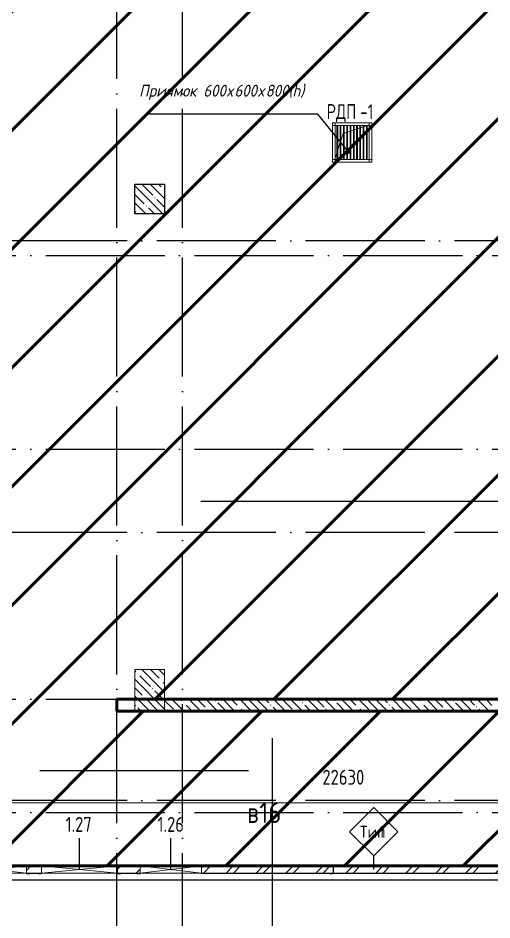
# Model space of a CAD drawing. Header units: millimetres. Extents: x -68946 to 288321, y -402657 to 324925.
# Drawn here: x 135244 to 143206, y 141816 to 156962 of the extents above; entities that cross this region are included whole.
import ezdxf

# ---------------------------------------------------------------- set-up
doc = ezdxf.new("R2010")
doc.units = ezdxf.units.MM
doc.linetypes.add('ADSK_Линия сетки', pattern=[2500, 2000, -250, 0, -250])
doc.layers.get('Defpoints').update_dxf_attribs({"color": 250})
for name, color, linetype, lineweight in [('3.4) ПТ-5         4 вып', 150, 'Continuous', 60), ('A-ANNO-DIMS', 250, 'Continuous', 9), ('A-AREA-BNDY', 7, 'Continuous', 5), ('A-DETL-GENF', 250, 'Continuous', 9), ('A-DETL-GENF-1', 250, 'Continuous', 5), ('A-GENM', 7, 'Continuous', 9), ('A-GENM-IDEN', 250, 'Continuous', 9), ('A-GLAZ', 250, 'Continuous', 5), ('A-GLAZ-IDEN', 7, 'Continuous', 9), ('A-WALL-1', 250, 'Continuous', 50), ('A-WALL-IDEN', 7, 'Continuous', 9), ('G-ANNO-SYMB-3', 250, 'Continuous', 9), ('G-ANNO-TEXT', 250, 'Continuous', 9), ('I-WALL', 7, 'Continuous', 9), ('I-WALL-1', 250, 'Continuous', 5), ('S-COLS', 7, 'Continuous', 9), ('S-COLS-1', 250, 'Continuous', 5), ('S-COLS-2', 250, 'Continuous', 5), ('S-FNDN', 7, 'Continuous', 9), ('Оси-1', 250, 'ADSK_Линия сетки', 9)]:
    doc.layers.add(name, color=color, linetype=linetype, lineweight=lineweight)
doc.styles.add('GOST Common_1', font='', dxfattribs={"width": 0.9, "height": 250})
doc.styles.add('GOST Common_2', font='', dxfattribs={"width": 0.8, "height": 350})
doc.styles.add('ISOCPEUR_1', font='isocpeur.ttf', dxfattribs={"width": 0.9, "height": 250})
doc.styles.add('ISOCPEUR_I', font='isocpeui.ttf', dxfattribs={"width": 0.9, "height": 12.5})
doc.styles.add('ISOCPEUR_I_1', font='ГОСТ тип А.ttf', dxfattribs={"height": 2500})
doc.styles.add('А3', font='ГОСТ тип А.ttf')
doc.styles.get('GOST Common_1').set_extended_font_data('GOST Common')
doc.styles.get('GOST Common_2').set_extended_font_data('GOST Common')
doc.dimstyles.new('ADSK_Основной_2_5_мм_1', dxfattribs={"dimscale": 304.8, "dimtxt": 0.824897, "dimasz": 0.463911, "dimexe": 0.492126, "dimexo": 0.001615, "dimgap": 0.098425, "dimtad": 1, "dimdec": 0, "dimlfac": 304.8, "dimdsep": 46, "dimtxsty": 'GOST Common_1', "dimblk1": 'OBLIQUE', "dimblk2": 'OBLIQUE', "dimsah": 1, "dimcen": 0.09, "dimdle": 0.492126, "dimazin": 0, "dimtfac": 1, "dimtdec": 4, "dimtix": 1, "dimtmove": 1, "dimatfit": 3, "dimfxl": 1, "dimtvp": 1, "dimtolj": 1, "dimtzin": 0, "dimlwd": 9, "dimlwe": 9, "dimarcsym": 2})

# ---------------------------------------------------------------- blocks, each defined once
blk = doc.blocks.new('BSC_Колонна _Прямоугольная - 500x700-V2-АР1_Маркировочный план подвала_ Блок 2_ 3')
at = {"layer": 'S-COLS-1'}
h = blk.add_hatch(dxfattribs=at)
h.set_pattern_fill('FP_7', color=256, style=0, pattern_type=2)
h.set_pattern_definition([(135, (-124700, -28475), (-142.5612, -142.5612), []), (135, (-124557.44, -28475), (-142.5612, -142.5612), [252.016, -50.403, 3.353, -47.05])])
h.paths.add_polyline_path([(-250, -350), (250, -350), (250, 350), (-250, 350)])
at = {"layer": 'S-COLS-2'}
for p, q in [((250, 350), (-250, 350)), ((-250, 350), (-250, -350)), ((250, -350), (250, 350)), ((-250, -350), (250, -350))]:
    blk.add_line(p, q, dxfattribs=at)
blk = doc.blocks.new('BSC_Колонна _Прямоугольная - 500х500-V101-АР1_Маркировочный план подвала_ Блок 2_ 3')
at = {"layer": 'S-COLS-1'}
h = blk.add_hatch(dxfattribs=at)
h.set_pattern_fill('FP_158', color=256, style=0, pattern_type=2)
h.set_pattern_definition([(135, (-124700.02, -36725), (-142.5612, -142.5612), []), (135, (-124557.46, -36725), (-142.5612, -142.5612), [252.016, -50.403, 3.353, -47.05])])
h.paths.add_polyline_path([(-250, -250), (250, -250), (250, 250), (-250, 250)])
at = {"layer": 'S-COLS-2'}
for p, q in [((250, 250), (-250, 250)), ((-250, 250), (-250, -250)), ((250, -250), (250, 250)), ((-250, -250), (250, -250))]:
    blk.add_line(p, q, dxfattribs=at)
blk = doc.blocks.new('_Wn_-As_OpeningMEP_wall__Rectangular - _Wn_-As_OpeningMEP_wall__Rectangular-35396642-АР1_Маркировочный план подвала_ Блок 2_ 3')
at = {"layer": 'A-DETL-GENF'}
for p, q in [((515, 60), (-515, 60)), ((-515, 60), (-515, -60)), ((515, -60), (515, 60)), ((-515, -60), (515, -60))]:
    blk.add_line(p, q, dxfattribs=at)
at = {"layer": 'A-DETL-GENF-1'}
for p, q in [((515, -60), (-515, 60)), ((515, 60), (-515, -60)), ((-515, 60), (-515, -60)), ((515, -60), (515, 60))]:
    blk.add_line(p, q, dxfattribs=at)
blk = doc.blocks.new('_Wn_-As_OpeningMEP_wall__Rectangular - _Wn_-As_OpeningMEP_wall__Rectangular-40861930-АР1_Маркировочный план подвала_ Блок 2_ 3')
at = {"layer": 'A-DETL-GENF'}
for p, q in [((640, 60), (-640, 60)), ((-640, 60), (-640, -60)), ((640, -60), (640, 60)), ((-640, -60), (640, -60))]:
    blk.add_line(p, q, dxfattribs=at)
at = {"layer": 'A-DETL-GENF-1'}
for p, q in [((640, -60), (-640, 60)), ((640, 60), (-640, -60)), ((-640, 60), (-640, -60)), ((640, -60), (640, 60))]:
    blk.add_line(p, q, dxfattribs=at)
blk = doc.blocks.new('230_Приямок стенки вертикально _Фунд_Плита_ - 230_Приямок стенки вертикально _Фунд_Плита_-32143332-АР1_Маркировочный план подвала_ Блок 2_ 3')
at = {"layer": 'S-FNDN'}
for p, q in [((-150, 150), (-143, 152)), ((-132, 156), (-88, 171)), ((-77, 174), (-33, 189)), ((-22, 193), (22, 207)), ((33, 211), (77, 226)), ((88, 229), (132, 244)), ((143, 248), (187, 262)), ((198, 266), (242, 281)), ((253, 284), (255, 285)), ((-242, -125), (-198, 5)), ((-186, 41), (-150, 150)), ((-285, -255), (-253, -160))]:
    blk.add_line(p, q, dxfattribs=at)
blk = doc.blocks.new('ADSK_КолоннаНесущая_Швеллер_Гнутый_ГОСТ 8278-83 - 140х60х5_таб_1-V103-АР1_Маркировочный план подвала_ Блок 2_ 3')
at = {"layer": 'S-COLS-2'}
for p, q in [((-16.2, 58), (-16.2, -58)), ((-11.2, -58), (-11.2, 58)), ((43.8, 70), (-4.2, 70)), ((-4.2, 65), (43.8, 65)), ((43.8, 65), (43.8, 70)), ((43.8, -65), (-4.2, -65)), ((-4.2, -70), (43.8, -70)), ((43.8, -70), (43.8, -65))]:
    blk.add_line(p, q, dxfattribs=at)
for centre, radius, start, end in [((-4.2, 58), 12, 90, 180), ((-4.2, 58), 7, 90, 180), ((-4.2, -58), 12, 180, 270), ((-4.2, -58), 7, 180, 270)]:
    blk.add_arc(centre, radius, start, end, dxfattribs=at)
blk = doc.blocks.new('ADSK_КолоннаНесущая_Швеллер_Гнутый_ГОСТ 8278-83 - 140х60х5_таб_1-32331390-АР1_Маркировочный план подвала_ Блок 2_ 3')
at = {"layer": 'S-COLS-2'}
for p, q in [((43.8, 70), (-4.2, 70)), ((-4.2, 65), (43.8, 65)), ((43.8, 65), (43.8, 70)), ((43.8, -65), (-4.2, -65)), ((-4.2, -70), (43.8, -70)), ((43.8, -70), (43.8, -65))]:
    blk.add_line(p, q, dxfattribs=at)
for centre, radius, start, end in [((-4.2, 58), 12, 90, 169.3934), ((-4.2, 58), 7, 90, 180), ((-4.2, -58), 12, 190.6066, 270), ((-4.2, -58), 7, 180, 270)]:
    blk.add_arc(centre, radius, start, end, dxfattribs=at)
blk = doc.blocks.new('ADSK_КолоннаНесущая_Швеллер_Гнутый_ГОСТ 8278-83 - 140х60х5_таб_1-32823743-АР1_Маркировочный план подвала_ Блок 2_ 3')
at = {"layer": 'S-COLS-2'}
for p, q in [((43.8, 70), (-4.2, 70)), ((-4.2, 65), (43.8, 65)), ((43.8, 65), (43.8, 70)), ((43.8, -65), (-4.2, -65)), ((-4.2, -70), (43.8, -70)), ((43.8, -70), (43.8, -65))]:
    blk.add_line(p, q, dxfattribs=at)
for centre, radius, start, end in [((-4.2, 58), 12, 90, 169.3934), ((-4.2, 58), 7, 90, 180), ((-4.2, -58), 12, 190.6066, 270), ((-4.2, -58), 7, 180, 270)]:
    blk.add_arc(centre, radius, start, end, dxfattribs=at)
blk = doc.blocks.new('Решетка металлическая РМ-1 _подвал_ - Решетка металлическая РМ-1 _подвал_-33342411-АР1_Маркировочный план подвала_ Блок 2_ 3')
at = {"layer": 'A-GENM'}
for p, q in [((0, 615), (0, 660)), ((660, 660), (0, 660)), ((0, 660), (45, 660)), ((0, 660), (0, 0)), ((0, 615), (660, 615)), ((45, 0), (45, 660)), ((76.5, 615), (76.5, 45)), ((88.5, 45), (88.5, 615)), ((131.5, 615), (131.5, 45)), ((143.5, 45), (143.5, 615)), ((186.5, 615), (186.5, 45)), ((198.5, 45), (198.5, 615)), ((241.5, 615), (241.5, 45)), ((253.5, 45), (253.5, 615)), ((296.5, 615), (296.5, 45)), ((308.5, 45), (308.5, 615)), ((351.5, 615), (351.5, 45)), ((363.5, 45), (363.5, 615)), ((406.5, 615), (406.5, 45)), ((418.5, 45), (418.5, 615)), ((461.5, 615), (461.5, 45)), ((473.5, 45), (473.5, 615)), ((516.5, 615), (516.5, 45)), ((528.5, 45), (528.5, 615)), ((571.5, 615), (571.5, 45)), ((583.5, 45), (583.5, 615)), ((615, 660), (660, 660)), ((615, 660), (615, 0)), ((660, 660), (660, 615)), ((660, 0), (660, 660)), ((0, 0), (0, 45)), ((660, 45), (0, 45)), ((0, 0), (660, 0)), ((45, 0), (0, 0)), ((660, 0), (615, 0)), ((660, 45), (660, 0))]:
    blk.add_line(p, q, dxfattribs=at)
blk = doc.blocks.new('_Oblique')
at = {"color": 0, "linetype": 'ByBlock', "lineweight": -2}
blk.add_line((-0.5, -0.5), (0.5, 0.5), dxfattribs=at)
blk = doc.blocks.new('*D5515')
at = {"layer": 'A-ANNO-DIMS', "color": 0, "lineweight": 9, "transparency": 16777216}
for p, q in [((126606, 142723), (126606, 143933)), ((126456, 143783), (149386, 143783)), ((149236, 143882), (149236, 143633))]:
    blk.add_line(p, q, dxfattribs=at)
at = {"layer": 'Defpoints', "color": 0, "transparency": 16777216}
for p in [(149236, 143883), (149236, 143783), (126606, 142722)]:
    blk.add_point(p, dxfattribs=at)
at = {"layer": 'A-ANNO-DIMS', "color": 0, "lineweight": 9, "transparency": 16777216, "xscale": 141.4, "yscale": 141.4, "zscale": 141.4, "rotation": 180}
blk.add_blockref('_Oblique', (126606, 143783), dxfattribs=at)
at = {"layer": 'A-ANNO-DIMS', "color": 0, "lineweight": 9, "transparency": 16777216, "xscale": 141.4, "yscale": 141.4, "zscale": 141.4}
blk.add_blockref('_Oblique', (149236, 143783), dxfattribs=at)
at = {"layer": 'A-ANNO-DIMS', "color": 0, "lineweight": 25, "transparency": 16777216, "insert": (140356, 144338), "char_height": 251.4, "width": 946.05, "attachment_point": 1, "line_spacing_factor": 1.022761, "style": 'А3'}
blk.add_mtext('\\A1;22630', dxfattribs=at)
blk = doc.blocks.new('ADSK_Марка_Стена - Типоразмер_ADSK_Марка-30564887-АР1_Маркировочный план подвала_ Блок 2_ 3')
at = {"layer": 'A-WALL-IDEN'}
for p, q in [((-0.16, 4.37), (-4.21, 0.31)), ((3.9, 0.31), (-0.16, 4.37)), ((-4.21, 0.31), (-0.16, -3.74)), ((-0.16, -3.74), (3.9, 0.31))]:
    blk.add_line(p, q, dxfattribs=at)
blk = doc.blocks.new('ADSK_Марка_Перемычка - Экземпляр_ADSK_Позиция-34100395-АР1_Маркировочный план подвала_ Блок 2_ 3')
at = {"layer": 'A-GENM-IDEN'}
blk.add_line((-2.5, 0), (2.5, 0), dxfattribs=at)

msp = doc.modelspace()

# ---------------------------------------------------------------- hatches: boundary and pattern name
at = {"layer": '3.4) ПТ-5         4 вып'}
h = msp.add_hatch(dxfattribs=at)
h.set_pattern_fill('ANSI31', color=256, scale=444)
h.paths.add_polyline_path([(165505.5794, 175922.2725), (153204.5565, 175922.2725), (153204.5565, 167092.2731), (149255.5794, 167092.2731), (149255.5784, 175522.2725), (135005.5883, 175522.2725), (135005.5883, 173822.2731), (130555.579, 173822.2731), (130555.579, 175522.2731), (121455.5793, 175522.2731), (121455.5793, 175716.2262), (106155.5788, 175716.2262), (106155.5788, 166612.2956), (110205.5784, 166612.2956), (110205.5784, 156972.2956), (113915.5784, 156952.2731), (113915.5784, 153345.7592), (117855.579, 153345.7592), (117855.579, 136622.2725), (127015.579, 136622.2725), (127015.579, 133327.2725), (128505.579, 133322.2725), (128505.579, 127472.2731), (133700.8917, 127472.2731), (133700.8917, 142722.2735), (146655.5784, 142722.2735), (146655.5784, 139012.2735), (149375.5784, 139012.2735), (149375.5784, 130197.2725), (153220.5784, 130197.2725), (153220.5784, 117287.2731), (157805.5794, 117272.2731), (157805.5784, 128892.2731), (165505.5794, 128892.2731)])
h.paths.add_polyline_path([(131455.5794, 162522.2404), (131855.5794, 162522.2404), (131855.5794, 145322.2729), (131455.5794, 145322.2729)], flags=16)
h.paths.add_polyline_path([(137205.5784, 162322.241), (137205.5784, 162522.2404), (153005.5784, 162522.2404), (153005.5784, 162522.241), (153205.5784, 162522.241), (153205.5784, 145322.2725), (153005.5784, 145322.2725), (153005.5784, 150522.2404), (149255.5794, 150522.2404), (149255.5794, 150722.2404), (153005.5784, 150722.2404), (153005.5784, 154752.4235), (149255.5784, 154752.4235), (149255.5784, 154952.4235), (153005.5784, 154952.4235), (153005.5784, 159702.2731), (149055.5784, 159702.2731), (149055.5784, 159902.2731), (153005.5784, 159902.2731), (153005.5784, 162322.241)], flags=16)
h.paths.add_polyline_path([(136905.5789, 145522.2729), (149255.5784, 145522.2729), (149255.5784, 147472.2729), (152482.3145, 147472.2729), (152482.3145, 145322.2725), (149255.5784, 145322.2725), (136905.5789, 145322.2725)], flags=16)
h.paths.add_polyline_path([(149255.5784, 140862.2725), (153005.5774, 140862.2725), (153005.5774, 140662.2725), (149255.5784, 140662.2725)], flags=16)
h.paths.add_polyline_path([(157805.5794, 171022.3919), (158005.5794, 171022.3919), (158005.5794, 157922.2725), (157805.5794, 157922.2725)], flags=16)
at = {"layer": 'G-ANNO-TEXT', "lineweight": 25}
h = msp.add_hatch(color=256, dxfattribs=at)
edge = h.paths.add_edge_path()
edge.add_arc((140795.8001, 154714.1627), 25, 0, 360)
at = {"layer": 'I-WALL-1', "lineweight": 25}
h = msp.add_hatch(dxfattribs=at)
h.set_pattern_fill('FP_1', color=256, style=0, pattern_type=2)
h.set_pattern_definition([(135, (12755.58, 117197.27), (-142.5612, -142.5612), []), (135, (12898.14, 117197.27), (-142.5612, -142.5612), [252.016, -50.403, 3.353, -47.05])])
h.paths.add_polyline_path([(140372.1027, 145322.2725), (143205.5784, 145322.2729), (143205.5784, 145522.2725), (137705.5784, 145522.2725), (137705.5784, 145322.2729)])
h = msp.add_hatch(dxfattribs=at)
h.set_pattern_fill('FP_2', color=256, style=0, pattern_type=2)
h.set_pattern_definition([(45, (12755.58, 117197.27), (-251.4472, 251.4472), []), (45, (12755.58, 117578.27), (-251.4472, 251.4472), [])])
h.paths.add_polyline_path([(148634.2999, 142602.2735), (149355.5784, 142602.2735), (149355.5784, 142722.2735), (146025.5784, 142722.2735), (146025.5784, 142602.2735), (146655.5784, 142602.2735)])
h.paths.add_polyline_path([(144410.5784, 142602.2735), (144455.5784, 142602.2735), (144455.5784, 142722.2735), (143962.9647, 142722.2735), (143962.9647, 142602.2735)])
h.paths.add_polyline_path([(143562.9647, 142602.2735), (143562.9647, 142722.2735), (138325.579, 142722.2735), (138325.579, 142602.2735), (143126.1684, 142602.2735)])
h.paths.add_polyline_path([(137295.579, 142602.2735), (137295.579, 142722.2735), (136915.579, 142722.2735), (136915.579, 142602.2735)])
h.paths.add_polyline_path([(135635.579, 142602.2735), (135635.579, 142722.2735), (135385.579, 142722.2735), (135385.579, 142602.2735)])
h.paths.add_polyline_path([(130380.579, 142602.2735), (130435.579, 142602.2735), (130435.579, 142722.2735), (130380.579, 142722.2735), (130380.579, 142714.5088)])
h.paths.add_polyline_path([(133755.5784, 142602.2735), (134355.579, 142602.2735), (134355.579, 142722.2735), (131485.579, 142722.2735), (131485.579, 142602.2735), (132109.9055, 142602.2735)])
h.paths.add_polyline_path([(130000.579, 142602.2735), (130000.579, 142722.2735), (129585.579, 142722.2735), (129585.579, 142602.2735), (129630.579, 142602.2735)])
h.paths.add_polyline_path([(126605.579, 142602.2735), (128015.579, 142602.2735), (128015.579, 142722.2735), (126605.579, 142722.2735)])

# ---------------------------------------------------------------- linework, layer by layer
at = {"layer": '3.4) ПТ-5         4 вып'}
msp.add_lwpolyline([(165505.5794, 175922.2725), (165505.5794, 128892.2731), (157805.5784, 128892.2731), (157805.5794, 117272.2731), (153220.5784, 117287.2731), (153220.5784, 130197.2725), (149375.5784, 130197.2725), (149375.5784, 139012.2735), (146655.5784, 139012.2735), (146655.5784, 142722.2735), (133700.8917, 142722.2735), (133700.8917, 127422.2725), (133700.8917, 127472.2731), (128505.579, 127472.2731), (128505.579, 133322.2725), (127015.579, 133327.2725), (127015.579, 136622.2725), (117855.579, 136622.2725), (117855.579, 153345.7592), (113915.5784, 153345.7592), (113915.5784, 156952.2731), (110205.5784, 156972.2956)], dxfattribs=at)
msp.add_lwpolyline([(136905.5789, 145322.2725), (149255.5794, 145322.2725), (149255.5794, 145522.2729), (136905.5789, 145522.2729)], close=True, dxfattribs=at)
at = {"layer": 'A-AREA-BNDY', "lineweight": 25, "flags": 128}
msp.add_lwpolyline([(137705.5992, 154172.2725), (137705.5992, 153672.2725), (137205.5992, 153672.2725), (137205.5992, 154172.2725)], close=True, dxfattribs=at)
at = {"layer": 'A-GLAZ-IDEN', "lineweight": 25}
for p, q in [((136275.579, 142662.2735), (136275.579, 143189.156)), ((137810.579, 142662.2735), (137810.579, 143189.156))]:
    msp.add_line(p, q, dxfattribs=at)
at = {"layer": 'A-WALL-1', "lineweight": 25}
for p, q in [((143205.5784, 145522.2725), (137705.5784, 145522.2725)), ((137705.5784, 145322.2725), (143205.5784, 145322.2725)), ((135635.579, 142722.2735), (135385.579, 142722.2735)), ((137295.579, 142722.2735), (136915.579, 142722.2735)), ((143562.9647, 142722.2735), (138325.579, 142722.2735)), ((135385.579, 142602.2735), (135635.579, 142602.2735)), ((136915.579, 142602.2735), (137295.579, 142602.2735)), ((138325.579, 142602.2735), (143562.9647, 142602.2735))]:
    msp.add_line(p, q, dxfattribs=at)
at = {"layer": 'A-WALL-IDEN', "lineweight": 25}
msp.add_line((141219.2895, 142662.2735), (141219.2895, 142892.1617), dxfattribs=at)
at = {"layer": 'G-ANNO-SYMB-3', "lineweight": 25}
for p, q in [((138314.2586, 148851.1591), (166624.1255, 148851.1591)), ((139518.5518, 128937.6315), (139518.5518, 144865.9816)), ((139115.379, 144322.2725), (135610.2614, 144322.2725))]:
    msp.add_line(p, q, dxfattribs=at)
at = {"layer": 'G-ANNO-TEXT', "lineweight": 25}
for p, q in [((140087.7063, 155345.2927), (137391.0157, 155345.2927)), ((140279.3089, 155345.2927), (140087.7063, 155345.2927)), ((140795.8001, 154714.1627), (140279.3089, 155345.2927))]:
    msp.add_line(p, q, dxfattribs=at)
msp.add_circle((140795.8001, 154714.1627), 25, dxfattribs=at)
at = {"layer": 'I-WALL', "lineweight": 25}
msp.add_line((146415.5784, 142482.2735), (133995.5784, 142482.2735), dxfattribs=at)
at = {"layer": 'Оси-1', "lineweight": 25}
for p, q in [((136905.5789, 113438.4326), (136905.5789, 178399.2771)), ((138005.5794, 113438.4326), (138005.5794, 178399.2771)), ((169576.458, 153222.4235), (112075.5784, 153222.4235)), ((78205.6799, 152972.2725), (168306.458, 152972.2725)), ((78205.6799, 149722.2729), (169576.458, 149722.2729)), ((169576.458, 148322.3919), (112075.5784, 148322.3919)), ((78205.6799, 145522.2729), (169576.458, 145522.2729)), ((169576.458, 143822.3919), (112075.5784, 143822.3919)), ((78205.6799, 143622.2725), (168306.458, 143622.2725))]:
    msp.add_line(p, q, dxfattribs=at)

# ---------------------------------------------------------------- block references
at = {"layer": 'A-GENM', "lineweight": 25}
msp.add_blockref('Решетка металлическая РМ-1 _подвал_ - Решетка металлическая РМ-1 _подвал_-33342411-АР1_Маркировочный план подвала_ Блок 2_ 3', (140525.5784, 154542.2956), dxfattribs=at)
at = {"layer": 'A-GENM-IDEN', "lineweight": 25, "xscale": 99.99999999999993, "yscale": 99.99999999999993, "zscale": 99.99999999999993}
msp.add_blockref('ADSK_Марка_Перемычка - Экземпляр_ADSK_Позиция-34100395-АР1_Маркировочный план подвала_ Блок 2_ 3', (140855.5784, 155202.726), dxfattribs=at)
at = {"layer": 'A-GLAZ', "lineweight": 25}
for name, p in [('_Wn_-As_OpeningMEP_wall__Rectangular - _Wn_-As_OpeningMEP_wall__Rectangular-35396642-АР1_Маркировочный план подвала_ Блок 2_ 3', (134870.579, 142662.2735)), ('_Wn_-As_OpeningMEP_wall__Rectangular - _Wn_-As_OpeningMEP_wall__Rectangular-40861930-АР1_Маркировочный план подвала_ Блок 2_ 3', (136275.579, 142662.2735)), ('_Wn_-As_OpeningMEP_wall__Rectangular - _Wn_-As_OpeningMEP_wall__Rectangular-35396642-АР1_Маркировочный план подвала_ Блок 2_ 3', (137810.579, 142662.2735))]:
    msp.add_blockref(name, p, dxfattribs=at)
at = {"layer": 'A-WALL-IDEN', "lineweight": 25, "xscale": 99.99999999999993, "yscale": 99.99999999999993, "zscale": 99.99999999999993}
msp.add_blockref('ADSK_Марка_Стена - Типоразмер_ADSK_Марка-30564887-АР1_Маркировочный план подвала_ Блок 2_ 3', (141234.9145, 143266.6286), dxfattribs=at)
at = {"layer": 'S-COLS', "lineweight": 25}
for name, p in [('BSC_Колонна _Прямоугольная - 500х500-V101-АР1_Маркировочный план подвала_ Блок 2_ 3', (137455.5992, 153922.2725)), ('BSC_Колонна _Прямоугольная - 500x700-V2-АР1_Маркировочный план подвала_ Блок 2_ 3', (137455.5784, 145672.2729)), ('ADSK_КолоннаНесущая_Швеллер_Гнутый_ГОСТ 8278-83 - 140х60х5_таб_1-32823743-АР1_Маркировочный план подвала_ Блок 2_ 3', (135396.779, 142662.2735)), ('ADSK_КолоннаНесущая_Швеллер_Гнутый_ГОСТ 8278-83 - 140х60х5_таб_1-32823743-АР1_Маркировочный план подвала_ Блок 2_ 3', (136926.779, 142662.2735))]:
    msp.add_blockref(name, p, dxfattribs=at)
at = {"layer": 'S-COLS', "lineweight": 25, "rotation": 180}
for name, p in [('ADSK_КолоннаНесущая_Швеллер_Гнутый_ГОСТ 8278-83 - 140х60х5_таб_1-32331390-АР1_Маркировочный план подвала_ Блок 2_ 3', (135624.379, 142662.2735)), ('ADSK_КолоннаНесущая_Швеллер_Гнутый_ГОСТ 8278-83 - 140х60х5_таб_1-32331390-АР1_Маркировочный план подвала_ Блок 2_ 3', (137284.379, 142662.2735)), ('ADSK_КолоннаНесущая_Швеллер_Гнутый_ГОСТ 8278-83 - 140х60х5_таб_1-V103-АР1_Маркировочный план подвала_ Блок 2_ 3', (140524.379, 142662.2735))]:
    msp.add_blockref(name, p, dxfattribs=at)
at = {"layer": 'S-FNDN', "lineweight": 25}
msp.add_blockref('230_Приямок стенки вертикально _Фунд_Плита_ - 230_Приямок стенки вертикально _Фунд_Плита_-32143332-АР1_Маркировочный план подвала_ Блок 2_ 3', (140855.5784, 154872.2956), dxfattribs=at)

# ---------------------------------------------------------------- texts
at = {"layer": 'A-GENM-IDEN', "lineweight": 25, "char_height": 250, "attachment_point": 1, "style": 'GOST Common_2'}
for s, insert, width in [('РДП', (140428.2476, 155515.8634), 678.227625), ('-1', (140987.8413, 155515.8634), 331.898625)]:
    msp.add_mtext(s, dxfattribs=dict(at, insert=insert, width=width))
at = {"layer": 'A-GLAZ-IDEN', "lineweight": 25, "char_height": 250, "width": 529.11375, "attachment_point": 1, "style": 'ISOCPEUR_I_1'}
for s, insert in [('1.27', (136042.2953, 143545.5101)), ('1.26', (137587.2223, 143545.5101))]:
    msp.add_mtext(s, dxfattribs=dict(at, insert=insert))
at = {"layer": 'A-WALL-IDEN', "lineweight": 25, "char_height": 200, "attachment_point": 1, "style": 'ISOCPEUR_1'}
for s, insert, width in [('Тип', (140986.6337, 143396.2972), 387.215062), (' 1', (141306.1181, 143396.2972), 190.801625)]:
    msp.add_mtext(s, dxfattribs=dict(at, insert=insert, width=width))
at = {"layer": 'G-ANNO-SYMB-3', "lineweight": 25, "char_height": 350, "attachment_point": 1, "style": 'GOST Common_1'}
for s, insert, width in [(' 16', (139298.0988, 143794.5784), 525.907), ('\\fGOST Common|b0|i0|c204|p34|;\\W.8;в', (139097.0155, 143794.5784), 243.713)]:
    msp.add_mtext(s, dxfattribs=dict(at, insert=insert, width=width))
at = {"layer": 'G-ANNO-TEXT', "lineweight": 25, "char_height": 200, "attachment_point": 1, "style": 'ISOCPEUR_I'}
for s, insert, width in [('800(h)', (139403.1719, 155842.1677), 822.531375), ('Приямок', (137277.9063, 155842.1677), 1168.860375), (' 600', (138242.3125, 155842.1677), 613.290937), ('\\fISOCPEUR|b0|i1|c204|p34|;\\W.9;х', (138748.3282, 155842.1677), 158.734125), ('600', (138879.2969, 155842.1677), 476.202375), ('\\fISOCPEUR|b0|i1|c204|p34|;\\W.9;х', (139272.2032, 155842.1677), 158.734125)]:
    msp.add_mtext(s, dxfattribs=dict(at, insert=insert, width=width))

# ---------------------------------------------------------------- dimensions: what is measured, and where the dimension line sits
at = {"layer": 'A-ANNO-DIMS', "lineweight": 25}
dim = msp.add_linear_dim(base=(149235.5784, 143782.8679), p1=(126605.579, 142722.2735), p2=(149235.5784, 143882.8528), dimstyle='ADSK_Основной_2_5_мм_1', override={"dimlfac": 1, "dimpost": '<>', "dimtxsty": 'А3', "dimfxl": 22659.74002}, dxfattribs=at)
dim.commit()
dim.dimension.update_dxf_attribs({"geometry": '*D5515', "text_midpoint": (140829.173, 143972.9083), "dimtype": 160})

doc.saveas('drawing.dxf')
